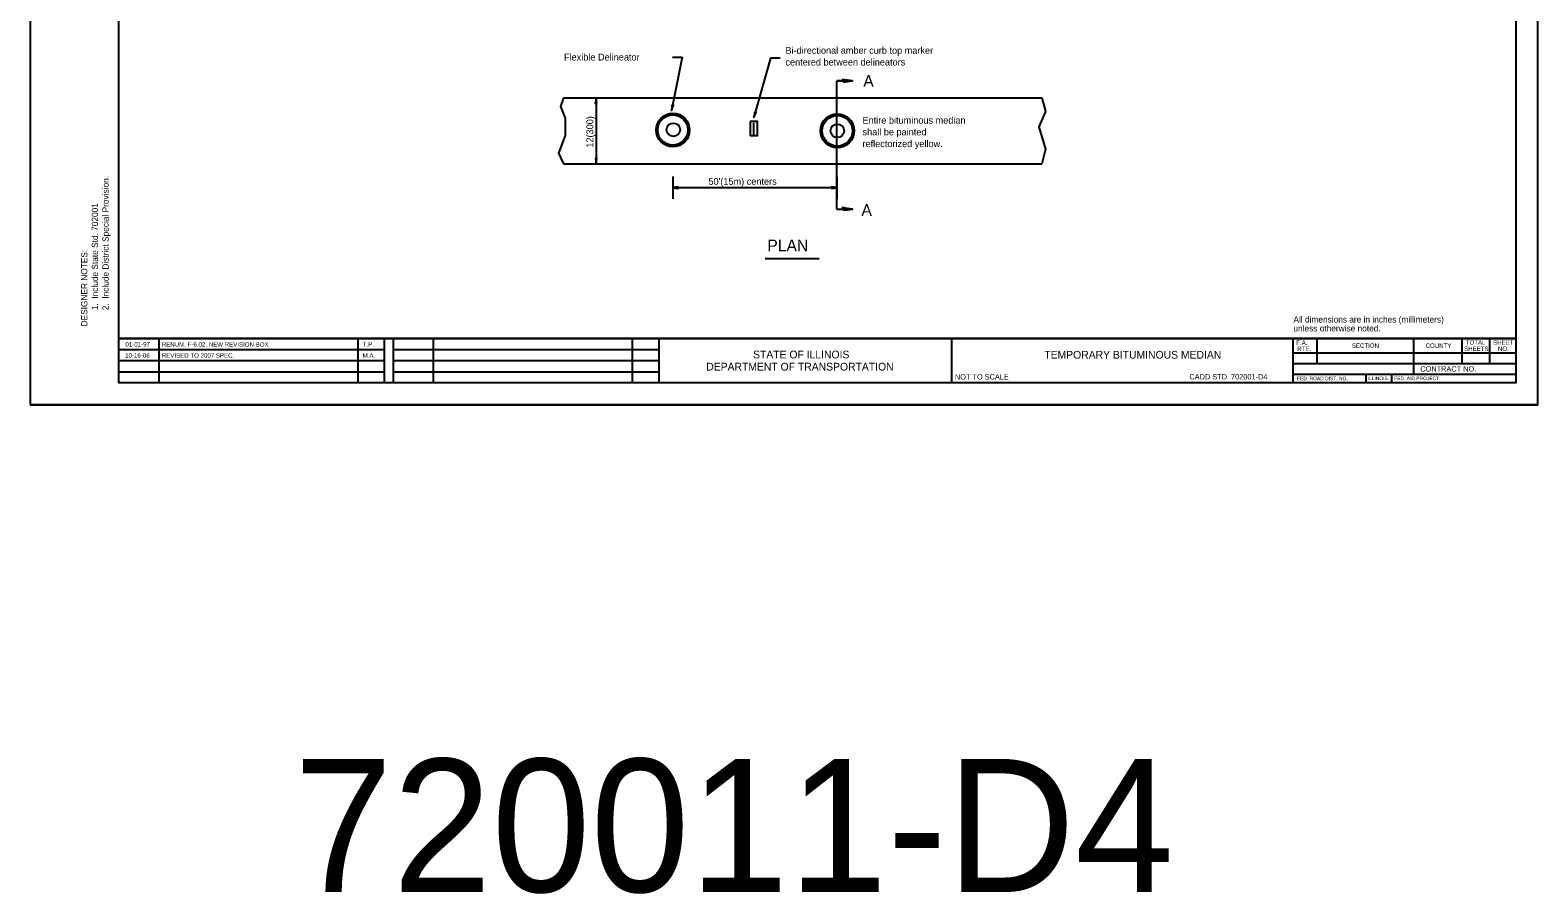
# Model space of a CAD drawing. Extents: x 97748 to 103048, y 77459 to 82153.
# Drawn here: x 101348 to 103048, y 80300 to 81273 of the extents above; entities that cross this region are included whole.
import ezdxf

# ---------------------------------------------------------------- set-up
doc = ezdxf.new("R2010")
doc.units = 0
for name, color, linetype in [('Sheets_50 Reference Boundary', 7, 'Continuous'), ('Sheets_General Details', 7, 'Continuous'), ('Sheets_Printer Plotting Border', 7, 'Continuous')]:
    doc.layers.add(name, color=color, linetype=linetype)

msp = doc.modelspace()

# ---------------------------------------------------------------- linework, layer by layer
at = {"layer": 'Sheets_50 Reference Boundary'}
msp.add_lwpolyline([(101447.7, 81925.7), (103022.7, 81925.7), (103022.7, 80925.7), (101447.7, 80925.7)], close=True, dxfattribs=at)
at = {"layer": 'Sheets_General Details'}
for p, q in [((101347.7, 81950.7), (101347.7, 80850.7)), ((103047.7, 80850.7), (103047.7, 81950.7)), ((102083, 81242.8), (102070.9, 81182.7)), ((102072, 81242.8), (102083, 81242.8)), ((102182.3, 81241.7), (102163.8, 81175)), ((102193.3, 81241.7), (102182.3, 81241.7)), ((102257.4, 81071.5), (102257.4, 81216)), ((102257.4, 81216), (102274.9, 81216)), ((102274.9, 81216), (102257.4, 81216)), ((101949, 81197), (102488.4, 81197)), ((101985.8, 81197), (101985.8, 81122.7)), ((102163.3, 81168.8), (102163.3, 81155.6)), ((101949, 81122.7), (102488.4, 81122.7)), ((102072.2, 81108.2), (102072.2, 81083.1)), ((102257.4, 81108), (102257.4, 81082.9)), ((102072.2, 81095.7), (102257.4, 81095.7)), ((102257.4, 81071.5), (102274.8, 81071.5)), ((102176.4, 81016), (102237.4, 81016)), ((101447.7, 80925.7), (103022.7, 80925.7)), ((101492.7, 80925.7), (101492.7, 80875.7)), ((101717, 80925.7), (101717, 80875.7)), ((101747, 80925.7), (101747, 80875.7)), ((101757, 80925.7), (101757, 80875.7)), ((101802, 80925.7), (101802, 80875.7)), ((102026.4, 80925.7), (102026.4, 80875.7)), ((102056.4, 80925.7), (102056.4, 80875.7)), ((102386.4, 80925.7), (102386.4, 80875.7)), ((102771.4, 80925.7), (102771.4, 80875.7)), ((102798.4, 80925.7), (102798.4, 80897.5)), ((102907.4, 80925.7), (102907.4, 80885.5)), ((102962, 80925.7), (102962, 80897.5)), ((102993, 80925.7), (102993, 80897.5)), ((101447.7, 80913.2), (101747, 80913.2)), ((101757, 80913.2), (102056.4, 80913.2)), ((102771.4, 80909.5), (103022.7, 80909.5)), ((101447.7, 80900.7), (101747, 80900.7)), ((101447.7, 80888.2), (101747, 80888.2)), ((101757, 80900.7), (102056.4, 80900.7)), ((101757, 80888.2), (102056.4, 80888.2)), ((102771.4, 80897.5), (103022.7, 80897.5)), ((102771.4, 80885.5), (103022.7, 80885.5)), ((102853.8, 80885.5), (102853.8, 80875.7)), ((102882.8, 80885.5), (102882.8, 80875.7)), ((103047.7, 80850.7), (101347.7, 80850.7))]:
    msp.add_line(p, q, dxfattribs=at)
for points in [[(101447.7, 81925.7), (103022.7, 81925.7), (103022.7, 80875.7), (101447.7, 80875.7)], [(102159.6, 81170.3), (102159.6, 81154.4), (102167.8, 81154.4), (102167.8, 81170.3)]]:
    msp.add_lwpolyline(points, close=True, dxfattribs=at)
for points in [[(102264.8, 81216.1), (102265.1, 81214.6), (102269.4, 81215.3), (102274.9, 81216), (102269, 81216.8), (102263.9, 81217.7), (102264.8, 81216.1), (102265.2, 81215.1), (102271.2, 81216), (102264.7, 81217.1), (102265.6, 81215.8), (102268.4, 81216), (102265.7, 81216.4)], [(101949, 81197), (101945.7, 81187.2), (101951.1, 81174.1), (101951.1, 81154.4), (101943.5, 81134.7), (101949, 81122.7)], [(101985.8, 81191.2), (101986.6, 81191.4), (101986.2, 81193.9), (101985.8, 81197), (101985.4, 81193.7), (101984.9, 81190.7), (101985.8, 81191.2), (101986.3, 81191.5), (101985.8, 81194.9), (101985.2, 81191.2), (101985.9, 81191.7), (101985.8, 81193.3), (101985.6, 81191.8)], [(102488.4, 81197), (102492.7, 81181.7), (102485.1, 81164.2), (102492.7, 81139.1), (102488.4, 81122.7)], [(102072.2, 81188.3), (102071.3, 81188.3), (102071.2, 81185.9), (102070.9, 81182.7), (102072, 81185.9), (102073.1, 81188.7), (102072.2, 81188.3), (102071.5, 81188.2), (102071.4, 81184.8), (102072.7, 81188.3), (102071.9, 81187.9), (102071.7, 81186.3), (102072.2, 81187.8)], [(102165.4, 81180.6), (102164.6, 81180.6), (102164.3, 81178.2), (102163.8, 81175), (102165.2, 81178.1), (102166.4, 81180.8), (102165.4, 81180.6), (102164.8, 81180.5), (102164.4, 81177.1), (102166, 81180.5), (102165.2, 81180.2), (102164.8, 81178.6), (102165.5, 81180)], [(101985.9, 81128.5), (101985.1, 81128.3), (101985.4, 81125.9), (101985.8, 81122.7), (101986.3, 81126.1), (101986.8, 81129), (101985.9, 81128.5), (101985.4, 81128.2), (101985.8, 81124.8), (101986.5, 81128.6), (101985.8, 81128), (101985.9, 81126.4), (101986.1, 81128)], [(102077.9, 81095.6), (102077.8, 81096.5), (102075.3, 81096.1), (102072.2, 81095.7), (102075.5, 81095.2), (102078.5, 81094.7), (102077.9, 81095.6), (102077.7, 81096.2), (102074.3, 81095.7), (102078, 81095), (102077.5, 81095.8), (102075.9, 81095.7), (102077.4, 81095.4)], [(102251.6, 81095.8), (102251.8, 81094.9), (102254.2, 81095.3), (102257.4, 81095.7), (102254, 81096.1), (102251.1, 81096.7), (102251.6, 81095.8), (102251.9, 81095.2), (102255.3, 81095.7), (102251.5, 81096.3), (102252.1, 81095.6), (102253.7, 81095.7), (102252.2, 81095.9)], [(102264.7, 81071.7), (102265.1, 81070.2), (102269.4, 81070.8), (102274.8, 81071.5), (102269, 81072.3), (102263.8, 81073.2), (102264.7, 81071.7), (102265.2, 81070.7), (102271.2, 81071.5), (102264.6, 81072.7), (102265.6, 81071.4), (102268.3, 81071.6), (102265.7, 81072)]]:
    msp.add_lwpolyline(points, dxfattribs=at)
for centre, radius in [((102072.4, 81160.6), 18.9), ((102072.3, 81160.7), 17), ((102257.8, 81159.8), 19.1), ((102257.8, 81159.8), 17.2), ((102072.9, 81161), 7.57), ((102257.8, 81159.8), 7.65)]:
    msp.add_circle(centre, radius, dxfattribs=at)
at = {"layer": 'Sheets_Printer Plotting Border'}
msp.add_lwpolyline([(101347.7, 80850.7), (103047.7, 80850.7), (103047.7, 81950.7), (101347.7, 81950.7)], close=True, dxfattribs=at)

# ---------------------------------------------------------------- texts
at = {"layer": 'Sheets_General Details'}
for s, height, p in [('Flexible Delineator', 7.7, (101949.6, 81239)), ('Bi-directional amber curb top marker', 7.7, (102199.3, 81246.6)), ('centered between delineators', 7.7, (102199.3, 81233.4)), ('Entire bituminous median', 7.7, (102286.2, 81167.8)), ('shall be painted', 7.7, (102286.2, 81154.6)), ('reflectorized yellow.', 7.7, (102286.2, 81141.4)), ("50'(15m) centers", 7.7, (102112.5, 81098.9)), ('PLAN', 13.2, (102178.9, 81023.9)), ('All dimensions are in inches (millimeters)', 7.001, (102772.1, 80943.6)), ('unless otherwise noted.', 7.001, (102772.1, 80933.6)), ('01-01-97', 5, (101455.1, 80916.6)), ('RENUM. F-6.02, NEW REVISION BOX                ', 5, (101496.1, 80916.5)), (' T.P. ', 5, (101720.8, 80916.5)), ('F.A. ', 5, (102775.3, 80918.5)), ('SECTION', 5, (102837.9, 80915.1)), ('COUNTY', 5, (102921.1, 80915.1)), ('TOTAL', 5, (102966.4, 80918.6)), ('SHEET', 5, (102997.2, 80918.6)), ('10-16-06', 5, (101454.8, 80904.1)), ('REVISED TO 2007 SPEC.                          ', 5, (101496.1, 80904)), (' M.A. ', 5, (101720.6, 80904)), ('STATE OF ILLINOIS', 8.75, (102162.8, 80903.2)), ('TEMPORARY BITUMINOUS MEDIAN', 8.75, (102491.2, 80902.9)), ('RTE.', 5, (102776.4, 80911.5)), ('SHEETS', 5, (102964.5, 80911.6)), ('NO.', 5, (103002.7, 80911.6)), ('DEPARTMENT OF TRANSPORTATION', 8.75, (102110, 80889.5)), ('CONTRACT NO.      ', 6, (102915.2, 80888.4)), ('NOT TO SCALE', 6, (102390.4, 80879.4)), ('   CADD STD. 702001-D4', 6, (102647.9, 80879.5)), ('FED. ROAD DIST. NO.  ', 4, (102776.2, 80878.6)), ('ILLINOIS', 4, (102855.7, 80878.7)), ('FED. AID PROJECT', 4, (102885.8, 80878.7)), ('720011-D4', 150, (101644.9, 80301.7))]:
    msp.add_text(s, height=height, dxfattribs=at).set_placement(p)
for s, height, rotation, p in [('A', 13.2, 359.9906, (102287.1, 81209.4)), ('12(300)', 7.7, 90, (101982.6, 81140.8)), ('       2.  Include District Special Provision.', 7, 90, (101436.2, 80939.3)), ('       1.  Include State Std. 702001', 7, 90, (101424.2, 80939.3)), ('A', 13.2, 359.9906, (102285, 81063.9)), ('DESIGNER NOTES:', 7, 90, (101412.2, 80939.3))]:
    msp.add_text(s, height=height, rotation=rotation, dxfattribs=at).set_placement(p)

doc.saveas('drawing.dxf')
